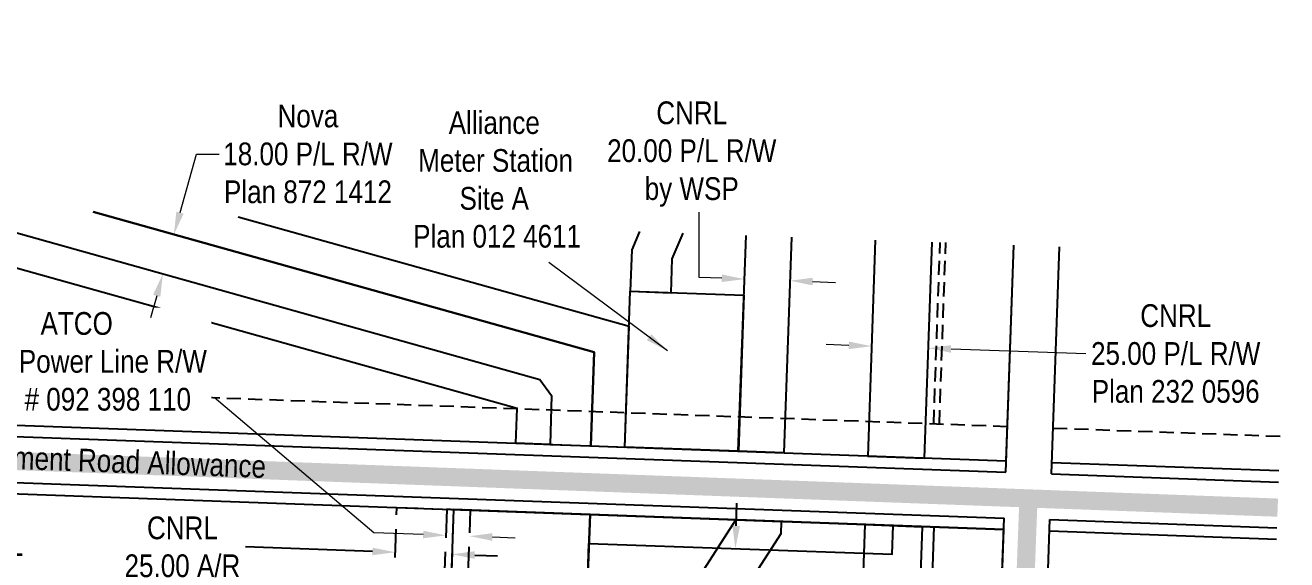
# Model space of a CAD drawing. Extents: x 338216 to 346362, y 6125251 to 6136161.
# Drawn here: x 343465 to 344020, y 6135926 to 6136161 of the extents above; entities that cross this region are included whole.
import ezdxf
from ezdxf.enums import TextEntityAlignment as Align

# ---------------------------------------------------------------- set-up
doc = ezdxf.new("R2010")
doc.units = 0
doc.header["$LTSCALE"] = 5
doc.header["$PDSIZE"] = 0.5
for name, pattern in [('foc-ACCESSROAD', [3.75, 2.5, -1.25]), ('foc-FLOWLINE', [3.75, 2.5, -1.25]), ('UG_PIPE', [1.875, 1.25, -0.625])]:
    doc.linetypes.add(name, pattern=pattern)
doc.layers.get('Defpoints').update_dxf_attribs({"color": 9})
for name, color, linetype in [('AS-PIPE-UG', 44, 'UG_PIPE'), ('AS-POWER', 104, 'foc-POWER'), ('AS-ROADS', 254, 'Continuous'), ('AS-TELEPHONE', 224, 'foc-TEL'), ('C-AR', 13, 'foc-ACCESSROAD'), ('C-RW', 13, 'Continuous'), ('C-WS-S', 13, 'Continuous'), ('F-EZE', 190, 'foc-FLOWLINE'), ('F-RW', 190, 'Continuous'), ('L-ROAD-T', 7, 'Continuous'), ('L-SEC', 7, 'Continuous'), ('L-TITLEDB', 4, 'Continuous')]:
    doc.layers.add(name, color=color, linetype=linetype)
for name, color, linetype, lineweight in [('C-RW-T', 13, 'Continuous', 9), ('F-EZE-T', 190, 'Continuous', 9), ('F-RW-T', 190, 'Continuous', 9), ('F-WS-T', 190, 'Continuous', 9)]:
    doc.layers.add(name, color=color, linetype=linetype, lineweight=lineweight)
doc.styles.add('80CG', font='ARIALN.TTF', dxfattribs={"height": 10})
doc.styles.add('80L', font='ARIALN.TTF', dxfattribs={"height": 10})
doc.styles.add('foc-LtypeFont', font='ARIALN.TTF', dxfattribs={"height": 7.35})
doc.linetypes.add('foc-POWER', pattern='A,6,-1,["P",foc-LtypeFont,S=0.2,R=0,X=-0.625,Y=-0.75],-1.24,4', length=12.24)
doc.linetypes.add('foc-TEL', pattern='A,2,-1,["T",foc-LtypeFont,S=0.2,R=0,X=-0.425,Y=-0.75],-1.24,8', length=12.24)
doc.dimstyles.new('Compass 5 000', dxfattribs={"dimscale": 5, "dimtxt": 9, "dimasz": 2, "dimexe": 0.2, "dimexo": 0.0625, "dimgap": 0.5, "dimtad": 0, "dimtih": 1, "dimtoh": 1, "dimzin": 0, "dimdsep": 46, "dimtxsty": '80CG', "dimcen": 0.1, "dimse1": 1, "dimse2": 1, "dimclrd": 256, "dimclrt": 256, "dimaunit": 1, "dimadec": 4, "dimazin": 0, "dimtfac": 0.06, "dimtofl": 0, "dimtmove": 0, "dimatfit": 1, "dimfxl": 0.2, "dimtolj": 1, "dimtzin": 0, "dimlwd": -1, "dimarcsym": 0})

# ---------------------------------------------------------------- blocks, each defined once
blk = doc.blocks.new('*D179')
at = {"layer": 'C-RW-T', "transparency": 16777216}
for p, q in [((343497.8, 6135915.59), (343487.8, 6135915.59)), ((343620.1, 6135795.26), (343497.8, 6135915.59)), ((343641.49, 6135774.22), (343648.62, 6135767.2))]:
    blk.add_line(p, q, dxfattribs=at)
for points in [[(343621.27, 6135796.44), (343618.94, 6135794.07), (343627.23, 6135788.24)], [(343642.66, 6135775.41), (343640.32, 6135773.03), (343634.36, 6135781.23)]]:
    blk.add_solid(points, dxfattribs=at)
at = {"layer": 'Defpoints', "color": 0, "transparency": 16777216}
for p in [(343636.22, 6135797.38), (343627.23, 6135788.24), (343643.35, 6135790.37)]:
    blk.add_point(p, dxfattribs=at)
at = {"layer": 'C-RW-T', "transparency": 16777216, "insert": (343448.72, 6135915.59), "char_height": 10, "attachment_point": 5, "style": '80CG'}
blk.add_mtext('\\A1;CNRL\\P10.00 P/L R/W\\PPlan 192 0795', dxfattribs=at)
blk = doc.blocks.new('*D185')
at = {"layer": 'C-WS-S', "transparency": 16777216}
for p, q in [((343618.04, 6135929.27), (343562.14, 6135931.24)), ((343663, 6135927.68), (343673, 6135927.33))]:
    blk.add_line(p, q, dxfattribs=at)
for points in [[(343618.09, 6135930.93), (343617.98, 6135927.6), (343628.03, 6135928.92)], [(343663.06, 6135929.35), (343662.94, 6135926.02), (343653.01, 6135928.03)]]:
    blk.add_solid(points, dxfattribs=at)
at = {"layer": 'Defpoints', "color": 0, "transparency": 16777216}
for p in [(343653.01, 6135928.03), (343626.81, 6135894.25), (343651.79, 6135893.36)]:
    blk.add_point(p, dxfattribs=at)
at = {"layer": 'C-WS-S', "transparency": 16777216, "insert": (343534.4, 6135931.24), "char_height": 10, "attachment_point": 5, "style": '80CG'}
blk.add_mtext('\\A1;CNRL\\P25.00 A/R', dxfattribs=at)
blk = doc.blocks.new('*D187')
at = {"layer": 'C-RW-T', "transparency": 16777216}
for p, q in [((343827.64, 6136019.91), (343817.65, 6136020.26)), ((343872.61, 6136018.34), (343931.94, 6136016.27))]:
    blk.add_line(p, q, dxfattribs=at)
for points in [[(343827.7, 6136021.58), (343827.58, 6136018.25), (343837.63, 6136019.56)], [(343872.67, 6136020.01), (343872.55, 6136016.68), (343862.61, 6136018.69)]]:
    blk.add_solid(points, dxfattribs=at)
at = {"layer": 'Defpoints', "color": 0, "transparency": 16777216}
for p in [(343837.53, 6136016.45), (343862.51, 6136015.57), (343862.61, 6136018.69)]:
    blk.add_point(p, dxfattribs=at)
at = {"layer": 'C-RW-T', "transparency": 16777216, "insert": (343971.48, 6136016.27), "char_height": 10, "attachment_point": 5, "style": '80CG'}
blk.add_mtext('\\A1;CNRL\\P25.00 P/L R/W\\PPlan 232 0596', dxfattribs=at)
blk = doc.blocks.new('*D189')
at = {"layer": 'Defpoints', "color": 0, "transparency": 16777216}
for p in [(343530.63, 6136068.67), (343558.45, 6136060.88), (343553.6, 6136043.55)]:
    blk.add_point(p, dxfattribs=at)
at = {"layer": 'F-RW-T', "transparency": 16777216}
for p, q in [((343533.33, 6136078.3), (343540.54, 6136104.06)), ((343540.54, 6136104.06), (343550.54, 6136104.06)), ((343523.08, 6136041.71), (343520.39, 6136032.08))]:
    blk.add_line(p, q, dxfattribs=at)
for points in [[(343531.72, 6136078.75), (343534.93, 6136077.85), (343530.63, 6136068.67)], [(343521.48, 6136042.15), (343524.69, 6136041.26), (343525.78, 6136051.33)]]:
    blk.add_solid(points, dxfattribs=at)
at = {"layer": 'F-RW-T', "transparency": 16777216, "insert": (343589.62, 6136104.06), "char_height": 10, "attachment_point": 5, "style": '80CG'}
blk.add_mtext('\\A1;Nova\\P18.00 P/L R/W\\PPlan 872 1412', dxfattribs=at)

msp = doc.modelspace()

# ---------------------------------------------------------------- linework, layer by layer
at = {"layer": 'AS-PIPE-UG'}
for p, q in [((343864.974, 6135985.311), (343867.801, 6136065.184)), ((343867.472, 6135985.221), (343870.299, 6136065.096))]:
    msp.add_line(p, q, dxfattribs=at)
at = {"layer": 'AS-PIPE-UG', "flags": 128}
for points in [[(343897.446, 6135984.135), (343093.089, 6136013.281), (343079.181, 6136013.541), (343061.688, 6136013.751), (343031.158, 6136016.068), (343008.388, 6136016.867), (342972.143, 6136017.724)], [(344017.459, 6135979.786), (343917.546, 6135983.406)]]:
    msp.add_lwpolyline(points, dxfattribs=at)
at = {"layer": 'AS-POWER', "flags": 128}
for points in [[(343094.556, 6135998.044), (343896.916, 6135969.147)], [(343867.582, 6135140.201), (343895.81, 6135938.874)]]:
    msp.add_lwpolyline(points, dxfattribs=at)
at = {"layer": 'AS-ROADS', "const_width": 8, "flags": 128}
for points in [[(344016.353, 6135948.532), (342875.465, 6135990.702)], [(343899.525, 6135763.998), (343906.703, 6135952.585)]]:
    msp.add_lwpolyline(points, dxfattribs=at)
at = {"layer": 'AS-TELEPHONE', "flags": 128}
for points in [[(343896.916, 6135969.147), (343900.274, 6136064.035)], [(343732.583, 6135944.872), (343895.81, 6135938.874)], [(343867.582, 6135140.201), (343895.81, 6135938.874)], [(343915.949, 6135938.268), (344015.863, 6135934.67)]]:
    msp.add_lwpolyline(points, dxfattribs=at)
at = {"layer": 'C-AR', "flags": 128}
msp.add_lwpolyline([(343653.703, 6135947.713), (343650.121, 6135846.183), (343625.139, 6135846.973), (343628.724, 6135948.594)], close=True, dxfattribs=at)
at = {"layer": 'C-RW', "flags": 128}
for points in [[(343418.507, 6136081.37), (343691.7, 6136004.871), (343696.848, 6135997.833), (343696.144, 6135976.378), (343714.129, 6135975.73), (343715.556, 6136016.879), (343495.052, 6136078.624)], [(343802.416, 6136067.552), (343798.999, 6135972.674), (343779.016, 6135973.393), (343782.433, 6136068.27)], [(343839.267, 6136066.227), (343835.944, 6135971.217), (343860.923, 6135970.315), (343864.245, 6136065.33)]]:
    msp.add_lwpolyline(points, dxfattribs=at)
at = {"layer": 'C-RW'}
msp.add_lwpolyline([(343895.81, 6135938.874), (343713.766, 6135945.55), (343706.573, 6135762.747), (343889.369, 6135756.222)], close=True, dxfattribs=at)
at = {"layer": 'C-RW', "flags": 128}
for points in [[(343755.053, 6135870.691), (343743.639, 6135852.941), (343726.821, 6135863.757), (343777.868, 6135943.139), (343797.909, 6135942.414), (343797.715, 6135937.034), (343767.702, 6135890.362)], [(343834.89, 6135941.062), (343859.868, 6135940.16), (343854.405, 6135783.915), (343829.425, 6135784.788)]]:
    msp.add_lwpolyline(points, close=True, dxfattribs=at)
at = {"layer": 'C-RW-T'}
for p, q in [((343771.75, 6136049.42), (343761.758, 6136049.779)), ((343811.715, 6136047.98), (343821.707, 6136047.62))]:
    msp.add_line(p, q, dxfattribs=at)
at = {"layer": 'C-RW-T', "flags": 128}
msp.add_lwpolyline([(343761.758, 6136049.779), (343761.758, 6136078.475)], dxfattribs=at)
at = {"layer": 'C-RW-T'}
for points in [[(343771.81, 6136051.085), (343771.69, 6136047.754), (343781.741, 6136049.06)], [(343811.775, 6136049.645), (343811.655, 6136046.315), (343801.724, 6136048.34)]]:
    msp.add_solid(points, dxfattribs=at)
at = {"layer": 'F-EZE', "flags": 128}
msp.add_lwpolyline([(343650.705, 6135947.819), (343646.088, 6135816.928), (343656.579, 6135816.558), (343661.197, 6135947.449)], close=True, dxfattribs=at)
at = {"layer": 'F-EZE-T'}
for p, q in [((343640.309, 6135936.711), (343618.67, 6135937.475)), ((343670.784, 6135935.636), (343680.776, 6135935.284))]:
    msp.add_line(p, q, dxfattribs=at)
for points in [[(343640.368, 6135938.377), (343640.251, 6135935.046), (343650.301, 6135936.359)], [(343670.843, 6135937.301), (343670.725, 6135933.971), (343660.792, 6135935.989)]]:
    msp.add_solid(points, dxfattribs=at)
at = {"layer": 'F-RW'}
msp.add_line((343778.066, 6135940.517), (343778.417, 6135950.511), dxfattribs=at)
at = {"layer": 'F-RW', "flags": 128}
for points in [[(343418.537, 6136081.369), (343691.7, 6136004.871), (343696.848, 6135997.833), (343696.144, 6135976.378), (343681.157, 6135976.918), (343681.656, 6135992.136), (343354.821, 6136083.654)], [(343735.467, 6136069.989), (343732.097, 6136061.935), (343731.442, 6136043.721), (343749.425, 6136043.074), (343749.964, 6136058.01), (343754.685, 6136069.298)], [(343729.116, 6135975.19), (343731.442, 6136043.721), (343781.4, 6136041.923), (343779.077, 6135973.394), (343729.116, 6135975.19)]]:
    msp.add_lwpolyline(points, dxfattribs=at)
for points in [[(343653.703, 6135947.713), (343651.586, 6135887.709), (343711.505, 6135885.575), (343713.766, 6135945.55)], [(343713.285, 6135932.782), (343846.665, 6135928.107), (343847.121, 6135940.747), (343865.105, 6135940.099), (343864.003, 6135909.492), (343712.607, 6135914.799)]]:
    msp.add_lwpolyline(points, close=True, dxfattribs=at)
at = {"layer": 'F-RW'}
msp.add_solid([(343776.401, 6135940.576), (343779.732, 6135940.459), (343777.716, 6135930.524)], dxfattribs=at)
at = {"layer": 'L-SEC'}
for p, q in [((343896.738, 6135964.118), (343900.274, 6136064.035)), ((343916.838, 6135963.396), (343920.373, 6136063.312)), ((343094.372, 6135992.953), (343896.738, 6135964.118)), ((343093.644, 6135972.853), (343895.988, 6135943.901)), ((343916.838, 6135963.396), (344016.752, 6135959.805)), ((343867.582, 6135140.201), (343895.988, 6135943.901)), ((343887.682, 6135139.49), (343916.126, 6135943.296)), ((343916.126, 6135943.296), (344016.041, 6135939.705))]:
    msp.add_line(p, q, dxfattribs=at)
at = {"layer": 'L-TITLEDB', "flags": 128}
for points in [[(343094.556, 6135998.044), (343896.916, 6135969.147)], [(343093.465, 6135967.89), (343895.81, 6135938.874)], [(343917.016, 6135968.423), (344016.93, 6135964.825)], [(343915.949, 6135938.268), (344015.863, 6135934.67)]]:
    msp.add_lwpolyline(points, dxfattribs=at)

# ---------------------------------------------------------------- texts
at = {"layer": 'C-RW-T', "insert": (343758.518, 6136104.027), "char_height": 9.99791, "attachment_point": 5, "style": '80CG'}
msp.add_mtext('\\A1;CNRL\\P20.00 P/L R/W\\Pby WSP', dxfattribs=at)
at = {"layer": 'F-WS-T', "insert": (343635.434, 6136122.907), "char_height": 9.99791, "attachment_point": 1, "style": '80L'}
msp.add_mtext_dynamic_manual_height_columns('\\pi16.132;Alliance\\P\\pi2.7036;Meter Station\\P\\pi20.902;Site A\\P\\pi0.49739;Plan 012 4611', width=71.87353, gutter_width=50, heights=[0], dxfattribs=at)
at = {"layer": 'L-ROAD-T', "style": '80L'}
msp.add_text('Government Road Allowance', height=9.99791, rotation=357.94592, dxfattribs=at).set_placement((343496.727, 6135969.25), align=Align.MIDDLE_CENTER)

# ---------------------------------------------------------------- dimensions: what is measured, and where the dimension line sits
at = {"layer": 'C-RW-T'}
for base, p1, p2, angle, text, picture, middle in [((343862.614, 6136018.69), (343837.526, 6136016.446), (343862.505, 6136015.572), 357.99732, 'CNRL\\P25.00 P/L R/W\\PPlan 232 0596', '*D187', (343971.478, 6136016.266)), ((343627.232, 6135788.243), (343643.346, 6135790.365), (343636.22, 6135797.377), 135.46394, 'CNRL\\P10.00 P/L R/W\\PPlan 192 0795', '*D179', (343448.719, 6135915.591))]:
    dim = msp.add_linear_dim(base=base, p1=p1, p2=p2, angle=angle, text=text, dimstyle='Compass 5 000', dxfattribs=at)
    dim.commit()
    dim.dimension.update_dxf_attribs({"geometry": picture, "text_midpoint": middle, "dimtype": 161})
at = {"layer": 'C-WS-S'}
dim = msp.add_linear_dim(base=(343653.009, 6135928.034), p1=(343626.806, 6135894.246), p2=(343651.786, 6135893.365), angle=357.97947, text='CNRL\\P25.00 A/R', dimstyle='Compass 5 000', dxfattribs=at)
dim.commit()
dim.dimension.update_dxf_attribs({"geometry": '*D185', "text_midpoint": (343534.4, 6135931.24), "dimtype": 161})

# ---------------------------------------------------------------- leaders
at = {"layer": 'F-WS-T'}
msp.add_leader([(343747.798, 6136017.535), (343695.636, 6136056.343)], dimstyle='Compass 5 000', dxfattribs=at)

# ---------------------------------------------------------------- next in the draw order: texts
at = {"layer": 'F-EZE-T', "insert": (343487.864, 6136011.378), "char_height": 9.99791, "attachment_point": 5, "style": '80CG', "bg_fill": 3, "box_fill_scale": 1.2, "bg_fill_color": 256, "bg_fill_transparency": 0}
msp.add_mtext('\\A1;ATCO\\P10.50 Power Line R/W\\PReg. # 092 398 110', dxfattribs=at)

# ---------------------------------------------------------------- next in the draw order: linework, layer by layer
at = {"layer": 'F-EZE-T', "flags": 128}
msp.add_lwpolyline([(343618.67, 6135937.475), (343548.391, 6135996.99)], dxfattribs=at)
at = {"layer": 'F-RW', "flags": 128}
msp.add_lwpolyline([(343495.097, 6136078.623), (343715.557, 6136016.897), (343714.129, 6135975.73), (343729.116, 6135975.19), (343730.954, 6136028.16), (343558.892, 6136076.335)], dxfattribs=at)

# ---------------------------------------------------------------- next in the draw order: dimensions: what is measured, and where the dimension line sits
at = {"layer": 'F-RW-T'}
dim = msp.add_linear_dim(base=(343530.632, 6136068.673), p1=(343553.596, 6136043.546), p2=(343558.45, 6136060.885), angle=74.35846, text='Nova\\P18.00 P/L R/W\\PPlan 872 1412', dimstyle='Compass 5 000', dxfattribs=at)
dim.commit()
dim.dimension.update_dxf_attribs({"geometry": '*D189', "text_midpoint": (343589.625, 6136104.056), "dimtype": 161})

doc.saveas('drawing.dxf')
